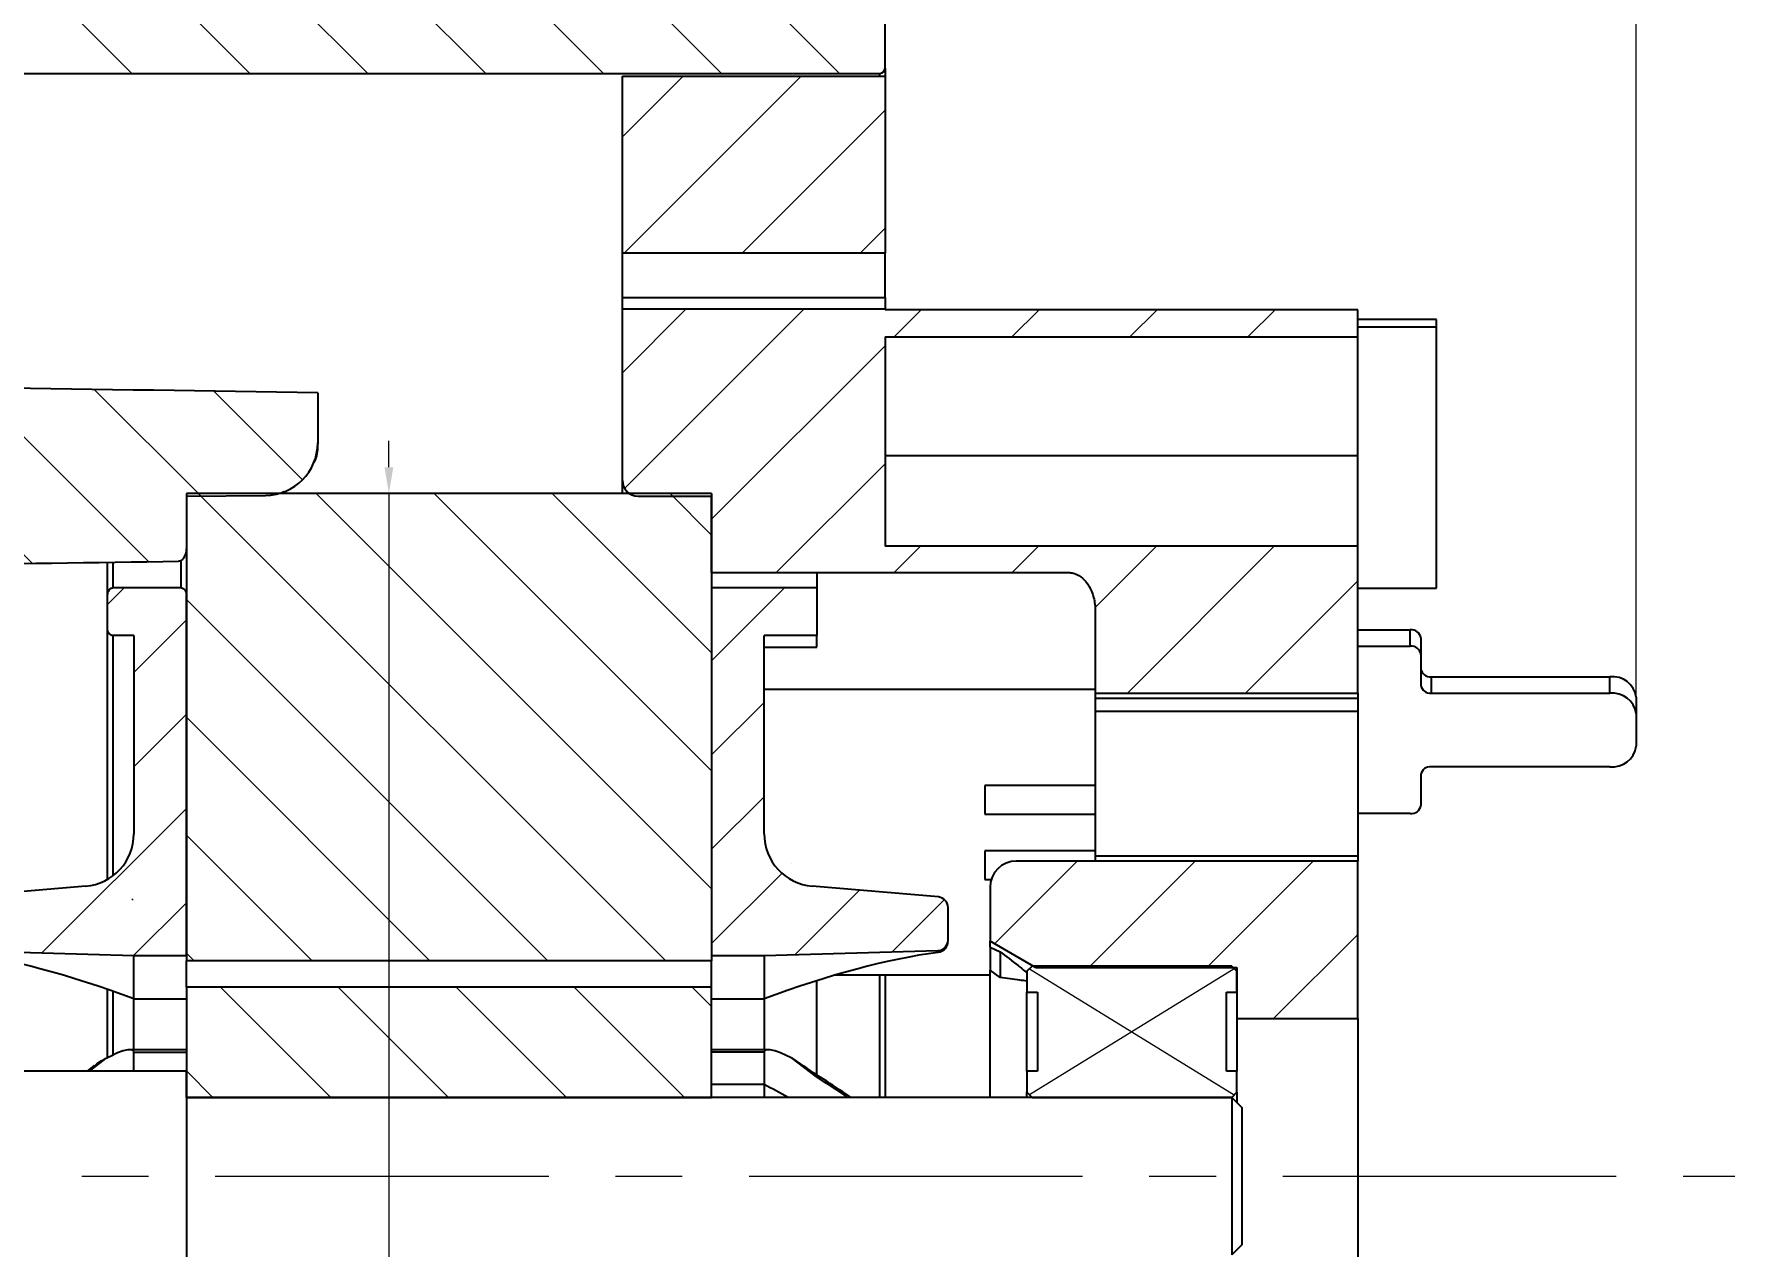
# Model space of a CAD drawing. Header units: millimetres. Extents: x 2517 to 4431, y 863 to 2540.
# Drawn here: x 3215.65 to 3248.03, y 1656.62 to 1679.72 of the extents above; entities that cross this region are included whole.
import ezdxf

# ---------------------------------------------------------------- set-up
doc = ezdxf.new("R2010")
doc.units = ezdxf.units.MM
doc.linetypes.add('CENTER', pattern=[50.8, 31.75, -6.35, 6.35, -6.35])
for name, color, linetype, lineweight in [('中心线', 1, 'CENTER', 9), ('填充', 3, 'Continuous', 9), ('实线', 7, 'Continuous', 25), ('尺寸标注', 2, 'Continuous', 9)]:
    doc.layers.add(name, color=color, linetype=linetype, lineweight=lineweight)
doc.styles.add('st', font='txt.shx')
doc.dimstyles.new('st', dxfattribs={"dimscale": 0.5, "dimtxt": 2.5, "dimasz": 2.5, "dimexe": 1.25, "dimexo": 0, "dimtad": 1, "dimtoh": 1, "dimdsep": 46, "dimtxsty": 'st', "dimcen": 0, "dimclrd": 256, "dimclre": 256, "dimclrt": 3, "dimadec": 3, "dimazin": 2, "dimtfac": 1, "dimtmove": 0, "dimatfit": 1, "dimfxl": 0, "dimlwd": -1, "dimlwe": -1, "dimarcsym": 0})
doc.dimstyles.new('st0.2', dxfattribs={"dimscale": 0.2, "dimtxt": 2.5, "dimasz": 2.5, "dimexe": 1.25, "dimexo": 0, "dimtad": 1, "dimtoh": 1, "dimdec": 3, "dimdsep": 46, "dimtxsty": 'st', "dimcen": 0, "dimclrd": 256, "dimclre": 256, "dimclrt": 256, "dimadec": 4, "dimazin": 2, "dimtfac": 1, "dimtdec": 3, "dimtmove": 0, "dimatfit": 1, "dimfxl": 0, "dimlwd": -1, "dimlwe": -1, "dimarcsym": 0})

# ---------------------------------------------------------------- blocks, each defined once
blk = doc.blocks.new('*D8')
at = {"layer": 'Defpoints', "color": 0, "ltscale": 0.2, "transparency": 16777216}
for p in [(3191.554, 1685.048), (3191.554, 1670.42), (3246.154, 1667.091)]:
    blk.add_point(p, dxfattribs=at)
at = {"layer": '尺寸标注', "ltscale": 0.2, "transparency": 16777216}
for p, q in [((3191.554, 1670.42), (3191.554, 1685.673)), ((3246.154, 1667.091), (3246.154, 1685.673)), ((3244.904, 1685.048), (3192.804, 1685.048))]:
    blk.add_line(p, q, dxfattribs=at)
for points in [[(3192.804, 1685.257), (3192.804, 1684.84), (3191.554, 1685.048)], [(3244.904, 1685.257), (3244.904, 1684.84), (3246.154, 1685.048)]]:
    blk.add_solid(points, dxfattribs=at)
at = {"layer": '尺寸标注', "color": 3, "ltscale": 0.2, "transparency": 16777216, "insert": (3215.108, 1685.986), "char_height": 1.25, "attachment_point": 5, "style": 'st'}
blk.add_mtext('54', dxfattribs=at)
blk = doc.blocks.new('*D132')
at = {"layer": 'Defpoints', "color": 0, "ltscale": 0.2, "transparency": 16777216}
for p in [(3218.554, 1670.97), (3218.554, 1644.97), (3222.41, 1644.97)]:
    blk.add_point(p, dxfattribs=at)
at = {"layer": '尺寸标注', "ltscale": 0.2, "transparency": 16777216}
for p, q in [((3222.41, 1671.47), (3222.41, 1671.97)), ((3218.554, 1670.97), (3222.66, 1670.97)), ((3222.41, 1670.97), (3222.41, 1644.97)), ((3218.554, 1644.97), (3222.66, 1644.97)), ((3222.41, 1644.47), (3222.41, 1641.633)), ((3222.41, 1641.633), (3220.952, 1641.633))]:
    blk.add_line(p, q, dxfattribs=at)
for points in [[(3222.327, 1671.47), (3222.494, 1671.47), (3222.41, 1670.97)], [(3222.327, 1644.47), (3222.494, 1644.47), (3222.41, 1644.97)]]:
    blk.add_solid(points, dxfattribs=at)
at = {"layer": '尺寸标注', "ltscale": 0.2, "transparency": 16777216, "insert": (3221.619, 1642.008), "char_height": 0.5, "attachment_point": 5, "style": 'st'}
blk.add_mtext('%%c26', dxfattribs=at)

msp = doc.modelspace()

# ---------------------------------------------------------------- hatches: boundary and pattern name
at = {"layer": '填充'}
h = msp.add_hatch(dxfattribs=at)
h.set_pattern_fill('ANSI31', color=256, scale=0.5, angle=90, style=0)
edge = h.paths.add_edge_path(flags=0)
edge.add_spline(control_points=[(3210.7814, 1673.5339), (3210.7771, 1674.3849), (3210.773, 1675.2358), (3210.769, 1676.0868), (3210.7649, 1676.9808), (3210.7608, 1677.8748), (3210.7569, 1678.7688)], knot_values=[0.0013669, 0.0013669, 0.0013669, 0.0013669, 0.0039199, 0.0039199, 0.0039199, 0.0066019, 0.0066019, 0.0066019, 0.0066019], weights=[1, 1, 1, 1, 1, 1, 1], degree=3, periodic=0)
edge.add_spline(control_points=[(3210.7569, 1678.7688), (3210.7568, 1678.7901), (3210.7605, 1678.8116), (3210.7675, 1678.8316), (3210.7745, 1678.8516), (3210.785, 1678.8707), (3210.7981, 1678.8874), (3210.8116, 1678.9046), (3210.828, 1678.9198), (3210.8462, 1678.9319), (3210.8655, 1678.9449), (3210.8872, 1678.9548), (3210.9096, 1678.9612), (3210.9299, 1678.9669), (3210.9511, 1678.9698), (3210.9721, 1678.9698)], knot_values=[0, 0, 0, 0, 0.0000637, 0.0000637, 0.0000637, 0.0001272, 0.0001272, 0.0001272, 0.0001927, 0.0001927, 0.0001927, 0.0002625, 0.0002625, 0.0002625, 0.0003253, 0.0003253, 0.0003253, 0.0003253], weights=[1, 1, 1, 1, 1, 1, 1, 1, 1, 1, 1, 1, 1, 1, 1, 1], degree=3, periodic=0)
edge.add_line((3210.9721, 1678.9698), (3231.754, 1678.9698))
edge.add_arc((3231.754, 1679.0698), 0.1, 270, 360)
edge.add_line((3231.854, 1679.0698), (3231.854, 1680.2698))
edge.add_arc((3231.654, 1680.2698), 0.2, 0, 90)
edge.add_line((3231.654, 1680.4698), (3216.054, 1680.4698))
edge.add_arc((3216.054, 1680.6698), 0.2, 180, 270, ccw=False)
edge.add_line((3215.854, 1680.6698), (3215.854, 1681.0198))
edge.add_arc((3215.654, 1681.0198), 0.2, 0, 90)
edge.add_line((3215.654, 1681.2198), (3213.954, 1681.2198))
edge.add_arc((3213.954, 1681.1198), 0.1, 90, 180)
edge.add_line((3213.854, 1681.1198), (3213.854, 1679.9698))
edge.add_line((3213.854, 1679.9698), (3206.954, 1679.9698))
edge.add_arc((3206.954, 1679.8698), 0.1, 90, 180)
edge.add_line((3206.854, 1679.8698), (3206.854, 1679.1698))
edge.add_arc((3207.054, 1679.1698), 0.2, 180, 270)
edge.add_line((3207.054, 1678.9698), (3209.779, 1678.9698))
edge.add_spline(control_points=[(3209.779, 1678.9698), (3209.8045, 1678.9698), (3209.8303, 1678.9655), (3209.8544, 1678.9571), (3209.8785, 1678.9487), (3209.9015, 1678.9359), (3209.9213, 1678.9197), (3209.9403, 1678.9042), (3209.9568, 1678.8849), (3209.969, 1678.8636), (3209.9803, 1678.8438), (3209.9882, 1678.8216), (3209.9918, 1678.7991), (3209.9934, 1678.7891), (3209.9942, 1678.779), (3209.9942, 1678.7689)], knot_values=[0, 0, 0, 0, 0.0000765, 0.0000765, 0.0000765, 0.0001532, 0.0001532, 0.0001532, 0.0002269, 0.0002269, 0.0002269, 0.0002954, 0.0002954, 0.0002954, 0.0003253, 0.0003253, 0.0003253, 0.0003253], weights=[1, 1, 1, 1, 1, 1, 1, 1, 1, 1, 1, 1, 1, 1, 1, 1], degree=3, periodic=0)
edge.add_line((3209.9942, 1678.7689), (3209.9763, 1674.4698))
edge.add_line((3209.9763, 1674.4698), (3207.054, 1674.4698))
edge.add_arc((3207.054, 1674.2698), 0.2, 90, 180)
edge.add_line((3206.854, 1674.2698), (3206.854, 1661.2198))
edge.add_arc((3207.054, 1661.2198), 0.2, 180, 270)
edge.add_line((3207.054, 1661.0198), (3208.354, 1661.0198))
edge.add_arc((3208.354, 1661.2198), 0.2, 270, 360)
edge.add_line((3208.554, 1661.2198), (3208.554, 1661.9448))
edge.add_line((3208.554, 1661.9448), (3208.754, 1661.9448))
edge.add_line((3208.754, 1661.9448), (3208.754, 1662.0448))
edge.add_line((3208.754, 1662.0448), (3212.388, 1662.0448))
edge.add_line((3212.388, 1662.0448), (3213.063, 1662.7198))
edge.add_line((3213.063, 1662.7198), (3213.254, 1662.7198))
edge.add_line((3213.254, 1662.7198), (3213.254, 1663.9698))
edge.add_line((3213.254, 1663.9698), (3212.7162, 1663.9698))
edge.add_spline(control_points=[(3212.7162, 1663.9698), (3212.6822, 1663.9698), (3212.6477, 1663.9771), (3212.6162, 1663.99), (3212.5889, 1664.0011), (3212.563, 1664.0167), (3212.5403, 1664.0354), (3212.5201, 1664.0519), (3212.5018, 1664.0713), (3212.4877, 1664.0932), (3212.4781, 1664.1081), (3212.4703, 1664.1245), (3212.4663, 1664.1417)], knot_values=[0, 0, 0, 0, 0.000102, 0.000102, 0.000102, 0.0001899, 0.0001899, 0.0001899, 0.0002675, 0.0002675, 0.0002675, 0.0003201, 0.0003201, 0.0003201, 0.0003201], weights=[1, 1, 1, 1, 1, 1, 1, 1, 1, 1, 1, 1, 1], degree=3, periodic=0)
edge.add_ellipse((3212.354, 1663.0838), major_axis=(0, 1.2785), ratio=0.1564345, start_angle=325.84598, end_angle=340.4247)
edge.add_spline(control_points=[(3212.4211, 1664.2883), (3212.4206, 1664.2893), (3212.4202, 1664.2903), (3212.4198, 1664.2912), (3212.4161, 1664.2989), (3212.4113, 1664.3063), (3212.4057, 1664.3127), (3212.4001, 1664.3191), (3212.3934, 1664.3246), (3212.3861, 1664.3288), (3212.3787, 1664.333), (3212.3703, 1664.3359), (3212.3619, 1664.337)], knot_values=[0, 0, 0, 0, 0.0000031, 0.0000031, 0.0000031, 0.0000291, 0.0000291, 0.0000291, 0.0000547, 0.0000547, 0.0000547, 0.0000807, 0.0000807, 0.0000807, 0.0000807], weights=[1, 1, 1, 1, 1, 1, 1, 1, 1, 1, 1, 1, 1], degree=3, periodic=0)
edge.add_ellipse((3219.6386, 1662.4445), major_axis=(7.6765, -1.8955), ratio=0.0379409, start_angle=161.95743, end_angle=171.26451)
edge.add_line((3212.0621, 1664.3622), (3208.754, 1664.3622))
edge.add_ellipse((3208.754, 1665.6407), major_axis=(0, -1.2785), ratio=0.1564345, start_angle=270, end_angle=360, ccw=False)
edge.add_line((3208.554, 1665.6407), (3208.554, 1666.2698))
edge.add_arc((3208.754, 1666.2698), 0.2, 90, 180, ccw=False)
edge.add_line((3208.754, 1666.4698), (3209.354, 1666.4698))
edge.add_arc((3209.354, 1666.6698), 0.2, 270, 360)
edge.add_line((3209.554, 1666.6698), (3209.554, 1667.2698))
edge.add_arc((3209.354, 1667.2698), 0.2, 0, 90)
edge.add_line((3209.354, 1667.4698), (3208.754, 1667.4698))
edge.add_arc((3208.754, 1667.6698), 0.2, 180, 270, ccw=False)
edge.add_line((3208.554, 1667.6698), (3208.554, 1669.2463))
edge.add_spline(control_points=[(3208.554, 1669.2463), (3208.554, 1669.2706), (3208.5562, 1669.295), (3208.5604, 1669.3189), (3208.5685, 1669.3642), (3208.5842, 1669.4092), (3208.6085, 1669.4482), (3208.621, 1669.4683), (3208.636, 1669.4872), (3208.6537, 1669.503), (3208.6676, 1669.5154), (3208.6835, 1669.5261), (3208.7006, 1669.5335), (3208.7144, 1669.5395), (3208.7294, 1669.5434), (3208.7445, 1669.5445), (3208.7471, 1669.5447), (3208.7497, 1669.5448), (3208.7523, 1669.5449)], knot_values=[0.0003081, 0.0003081, 0.0003081, 0.0003081, 0.0003808, 0.0003808, 0.0003808, 0.0005198, 0.0005198, 0.0005198, 0.0005905, 0.0005905, 0.0005905, 0.0006462, 0.0006462, 0.0006462, 0.0006913, 0.0006913, 0.0006913, 0.000699, 0.000699, 0.000699, 0.000699], weights=[1, 1, 1, 1, 1, 1, 1, 1, 1, 1, 1, 1, 1, 1, 1, 1, 1, 1, 1], degree=3, periodic=0)
edge.add_spline(control_points=[(3208.7523, 1669.5449), (3211.97, 1669.5888), (3215.1877, 1669.6336), (3218.4054, 1669.6797)], knot_values=[0.0146733, 0.0146733, 0.0146733, 0.0146733, 0.0243273, 0.0243273, 0.0243273, 0.0243273], weights=[1, 1, 1, 1], degree=3, periodic=0)
edge.add_spline(control_points=[(3218.4054, 1669.6797), (3218.4078, 1669.6797), (3218.4103, 1669.6798), (3218.4127, 1669.6801), (3218.4171, 1669.6805), (3218.4214, 1669.6812), (3218.4257, 1669.6822), (3218.4368, 1669.6849), (3218.4476, 1669.6897), (3218.4573, 1669.6958), (3218.4695, 1669.7034), (3218.4804, 1669.7133), (3218.4898, 1669.7242), (3218.5046, 1669.7414), (3218.5162, 1669.7617), (3218.5251, 1669.7826), (3218.5368, 1669.8099), (3218.5443, 1669.8391), (3218.5488, 1669.8684), (3218.5524, 1669.8919), (3218.554, 1669.9158), (3218.554, 1669.9396)], knot_values=[0.0013936, 0.0013936, 0.0013936, 0.0013936, 0.001401, 0.001401, 0.001401, 0.0014142, 0.0014142, 0.0014142, 0.001449, 0.001449, 0.001449, 0.0014926, 0.0014926, 0.0014926, 0.001562, 0.001562, 0.001562, 0.0016524, 0.0016524, 0.0016524, 0.0017253, 0.0017253, 0.0017253, 0.0017253], weights=[1, 1, 1, 1, 1, 1, 1, 1, 1, 1, 1, 1, 1, 1, 1, 1, 1, 1, 1, 1, 1, 1], degree=3, periodic=0)
edge.add_line((3218.554, 1669.9396), (3218.554, 1670.9198))
edge.add_line((3218.554, 1670.9198), (3220.0628, 1670.933))
edge.add_arc((3220.054, 1671.9329), 1, 270.5, 360)
edge.add_line((3221.054, 1671.9329), (3221.054, 1672.8893))
edge.add_spline(control_points=[(3221.054, 1672.8893), (3220.8092, 1672.8928), (3220.5644, 1672.8964), (3220.3196, 1672.8999), (3218.5702, 1672.9253), (3216.8207, 1672.9502), (3215.0713, 1672.9748), (3212.8989, 1673.0053), (3210.7265, 1673.0354), (3208.554, 1673.065)], knot_values=[0.0255097, 0.0255097, 0.0255097, 0.0255097, 0.0262442, 0.0262442, 0.0262442, 0.0314931, 0.0314931, 0.0314931, 0.038011, 0.038011, 0.038011, 0.038011], weights=[1, 1, 1, 1, 1, 1, 1, 1, 1, 1], degree=3, periodic=0)
edge.add_line((3208.554, 1673.065), (3208.554, 1673.5339))
edge.add_line((3208.554, 1673.5339), (3210.7814, 1673.5339))
h = msp.add_hatch(dxfattribs=at)
h.set_pattern_fill('ANSI31', color=256, scale=0.5, style=0)
h.paths.add_polyline_path([(3231.854, 1678.9198), (3226.854, 1678.9198), (3226.854, 1675.549), (3231.854, 1675.549)], flags=0)
h = msp.add_hatch(dxfattribs=at)
h.set_pattern_fill('ANSI31', color=256, scale=0.5, style=0)
edge = h.paths.add_edge_path(flags=0)
edge.add_line((3235.854, 1668.7678), (3235.854, 1667.1698))
edge.add_line((3235.854, 1667.1698), (3240.854, 1667.1698))
edge.add_line((3240.854, 1667.1698), (3240.854, 1669.9657))
edge.add_line((3240.854, 1669.9657), (3231.854, 1669.9657))
edge.add_line((3231.854, 1669.9657), (3231.854, 1673.9509))
edge.add_line((3231.854, 1673.9509), (3240.854, 1673.9509))
edge.add_line((3240.854, 1673.9509), (3240.854, 1674.4698))
edge.add_line((3240.854, 1674.4698), (3231.854, 1674.4698))
edge.add_line((3231.854, 1674.4698), (3231.854, 1674.4799))
edge.add_line((3231.854, 1674.4799), (3226.854, 1674.4799))
edge.add_line((3226.854, 1674.4799), (3226.854, 1671.2198))
edge.add_arc((3227.154, 1671.2198), 0.3, 180, 270)
edge.add_line((3227.154, 1670.9198), (3228.554, 1670.9198))
edge.add_line((3228.554, 1670.9198), (3228.554, 1669.4651))
edge.add_line((3228.554, 1669.4651), (3235.354, 1669.4651))
edge.add_spline(control_points=[(3235.354, 1669.4651), (3235.3811, 1669.4651), (3235.4084, 1669.4617), (3235.4347, 1669.4551), (3235.4743, 1669.4453), (3235.5124, 1669.4283), (3235.5469, 1669.4067), (3235.5956, 1669.3762), (3235.6387, 1669.3361), (3235.6752, 1669.2918), (3235.7273, 1669.2285), (3235.7679, 1669.1548), (3235.797, 1669.0781), (3235.827, 1668.9992), (3235.8455, 1668.9149), (3235.8517, 1668.8307), (3235.8533, 1668.8098), (3235.854, 1668.7888), (3235.854, 1668.7678)], knot_values=[0.0000416, 0.0000416, 0.0000416, 0.0000416, 0.0001227, 0.0001227, 0.0001227, 0.0002445, 0.0002445, 0.0002445, 0.0004167, 0.0004167, 0.0004167, 0.0006634, 0.0006634, 0.0006634, 0.0009172, 0.0009172, 0.0009172, 0.0009799, 0.0009799, 0.0009799, 0.0009799], weights=[1, 1, 1, 1, 1, 1, 1, 1, 1, 1, 1, 1, 1, 1, 1, 1, 1, 1, 1], degree=3, periodic=0)
h = msp.add_hatch(dxfattribs=at)
h.set_pattern_fill('ANSI31', color=256, scale=0.5, angle=90, style=0)
h.paths.add_polyline_path([(3218.554, 1662.0698), (3228.554, 1662.0698), (3228.554, 1670.9698), (3218.554, 1670.9698)], flags=0)
h = msp.add_hatch(dxfattribs=at)
h.set_pattern_fill('ANSI31', color=256, scale=0.4, style=0)
edge = h.paths.add_edge_path(flags=0)
edge.add_line((3217.554, 1668.2655), (3217.554, 1664.4877))
edge.add_arc((3216.554, 1664.4877), 1, 274.89909, 360, ccw=False)
edge.add_line((3216.6395, 1663.4914), (3214.237, 1663.2855))
edge.add_arc((3214.254, 1663.0862), 0.2, 94.89909, 180)
edge.add_line((3214.054, 1663.0862), (3214.054, 1662.4642))
edge.add_arc((3214.254, 1662.4642), 0.2, 180, 268.36342)
edge.add_line((3214.2483, 1662.2642), (3217.554, 1662.1698))
edge.add_line((3217.554, 1662.1698), (3218.554, 1662.1698))
edge.add_line((3218.554, 1662.1698), (3218.554, 1669.0342))
edge.add_spline(control_points=[(3218.554, 1669.0342), (3218.554, 1669.0494), (3218.5522, 1669.0647), (3218.5485, 1669.0795), (3218.5442, 1669.0961), (3218.5376, 1669.1123), (3218.5282, 1669.1267), (3218.5214, 1669.1372), (3218.513, 1669.1469), (3218.5032, 1669.1547), (3218.4963, 1669.1602), (3218.4884, 1669.1648), (3218.4801, 1669.168), (3218.4719, 1669.1711), (3218.4629, 1669.1728), (3218.454, 1669.1728)], knot_values=[0.0000096, 0.0000096, 0.0000096, 0.0000096, 0.0000552, 0.0000552, 0.0000552, 0.0001066, 0.0001066, 0.0001066, 0.0001441, 0.0001441, 0.0001441, 0.0001706, 0.0001706, 0.0001706, 0.000197, 0.000197, 0.000197, 0.000197], weights=[1, 1, 1, 1, 1, 1, 1, 1, 1, 1, 1, 1, 1, 1, 1, 1], degree=3, periodic=0)
edge.add_line((3218.454, 1669.1728), (3217.154, 1669.1728))
edge.add_spline(control_points=[(3217.154, 1669.1728), (3217.1463, 1669.1728), (3217.1385, 1669.1715), (3217.1312, 1669.1691), (3217.1224, 1669.1662), (3217.1141, 1669.1617), (3217.1067, 1669.1561), (3217.0973, 1669.149), (3217.0892, 1669.1402), (3217.0824, 1669.1305), (3217.0731, 1669.1172), (3217.0662, 1669.1019), (3217.0615, 1669.0863), (3217.0565, 1669.0695), (3217.054, 1669.0517), (3217.054, 1669.0342)], knot_values=[0.0000002, 0.0000002, 0.0000002, 0.0000002, 0.0000233, 0.0000233, 0.0000233, 0.0000512, 0.0000512, 0.0000512, 0.0000865, 0.0000865, 0.0000865, 0.0001358, 0.0001358, 0.0001358, 0.0001888, 0.0001888, 0.0001888, 0.0001888], weights=[1, 1, 1, 1, 1, 1, 1, 1, 1, 1, 1, 1, 1, 1, 1, 1], degree=3, periodic=0)
edge.add_line((3217.054, 1669.0342), (3217.054, 1668.3881))
edge.add_spline(control_points=[(3217.054, 1668.3881), (3217.054, 1668.3813), (3217.0545, 1668.3745), (3217.0554, 1668.3678), (3217.0572, 1668.3543), (3217.061, 1668.3409), (3217.0665, 1668.3285), (3217.0713, 1668.3181), (3217.0774, 1668.3081), (3217.0849, 1668.2994), (3217.0913, 1668.2918), (3217.0989, 1668.285), (3217.1073, 1668.2796), (3217.1153, 1668.2745), (3217.1242, 1668.2705), (3217.1334, 1668.2681), (3217.1401, 1668.2664), (3217.1471, 1668.2655), (3217.154, 1668.2655)], knot_values=[0.0001869, 0.0001869, 0.0001869, 0.0001869, 0.0002075, 0.0002075, 0.0002075, 0.0002489, 0.0002489, 0.0002489, 0.0002839, 0.0002839, 0.0002839, 0.0003141, 0.0003141, 0.0003141, 0.0003431, 0.0003431, 0.0003431, 0.0003643, 0.0003643, 0.0003643, 0.0003643], weights=[1, 1, 1, 1, 1, 1, 1, 1, 1, 1, 1, 1, 1, 1, 1, 1, 1, 1, 1], degree=3, periodic=0)
edge.add_line((3217.154, 1668.2655), (3217.554, 1668.2655))
h = msp.add_hatch(dxfattribs=at)
h.set_pattern_fill('ANSI31', color=256, scale=0.4, style=0)
edge = h.paths.add_edge_path(flags=0)
edge.add_line((3229.554, 1668.2655), (3230.554, 1668.2655))
edge.add_line((3230.554, 1668.2655), (3230.554, 1669.1728))
edge.add_line((3230.554, 1669.1728), (3228.554, 1669.1728))
edge.add_line((3228.554, 1669.1728), (3228.554, 1662.1698))
edge.add_line((3228.554, 1662.1698), (3229.554, 1662.1698))
edge.add_line((3229.554, 1662.1698), (3232.8598, 1662.2642))
edge.add_arc((3232.854, 1662.4642), 0.2, 271.63658, 360)
edge.add_line((3233.054, 1662.4642), (3233.054, 1663.0862))
edge.add_arc((3232.854, 1663.0862), 0.2, 0, 85.10091)
edge.add_line((3232.8711, 1663.2855), (3230.4686, 1663.4914))
edge.add_arc((3230.554, 1664.4877), 1, 180, 265.10091, ccw=False)
edge.add_line((3229.554, 1664.4877), (3229.554, 1668.2655))
h = msp.add_hatch(dxfattribs=at)
h.set_pattern_fill('ANSI31', color=256, scale=0.5, style=0)
edge = h.paths.add_edge_path(flags=0)
edge.add_line((3238.554, 1660.9698), (3240.854, 1660.9698))
edge.add_line((3240.854, 1660.9698), (3240.854, 1663.9698))
edge.add_line((3240.854, 1663.9698), (3234.354, 1663.9698))
edge.add_arc((3234.354, 1663.4698), 0.5, 90, 180)
edge.add_line((3233.854, 1663.4698), (3233.854, 1662.4448))
edge.add_line((3233.854, 1662.4448), (3234.7201, 1661.9448))
edge.add_line((3234.7201, 1661.9448), (3238.554, 1661.9448))
edge.add_line((3238.554, 1661.9448), (3238.554, 1660.9698))
h = msp.add_hatch(dxfattribs=at)
h.set_pattern_fill('ANSI31', color=256, scale=0.5, angle=90, style=0)
h.paths.add_polyline_path([(3218.554, 1661.5698), (3218.554, 1659.4698), (3228.554, 1659.4698), (3228.554, 1661.5698)], flags=0)

# ---------------------------------------------------------------- linework, layer by layer
at = {"layer": '中心线', "ltscale": 0.2}
msp.add_line((3188.6254, 1657.9698), (3248.0348, 1657.9698), dxfattribs=at)
at = {"layer": '填充', "ltscale": 0.2}
for p, q in [((3234.604, 1661.9198), (3238.504, 1659.5198)), ((3238.504, 1661.9198), (3234.604, 1659.5198))]:
    msp.add_line(p, q, dxfattribs=at)
at = {"layer": '实线'}
for p, q in [((3231.854, 1679.0698), (3231.854, 1680.2698)), ((3210.9721, 1678.9698), (3231.754, 1678.9698)), ((3231.754, 1678.9198), (3231.754, 1678.9698)), ((3231.854, 1679.0698), (3231.854, 1678.9198)), ((3226.854, 1678.9198), (3231.854, 1678.9198)), ((3226.854, 1675.549), (3226.854, 1678.9198)), ((3231.854, 1678.9198), (3231.854, 1675.549)), ((3231.854, 1675.549), (3226.854, 1675.549)), ((3226.854, 1674.701), (3226.854, 1675.549)), ((3231.854, 1674.701), (3231.854, 1675.549)), ((3226.854, 1674.701), (3231.854, 1674.701)), ((3226.854, 1674.4799), (3226.854, 1674.701)), ((3231.854, 1674.4799), (3226.854, 1674.4799)), ((3226.854, 1671.2198), (3226.854, 1674.4799)), ((3231.854, 1674.701), (3231.854, 1674.4799)), ((3231.854, 1674.4799), (3231.854, 1674.4698)), ((3240.8541, 1674.4698), (3231.854, 1674.4698)), ((3240.8541, 1673.9509), (3240.8541, 1674.4698)), ((3242.3541, 1674.2826), (3240.8541, 1674.2826)), ((3242.3541, 1674.1369), (3240.8541, 1674.1369)), ((3242.3541, 1674.1369), (3242.3541, 1674.2826)), ((3242.3541, 1669.1677), (3242.3541, 1674.1369)), ((3231.854, 1673.9509), (3240.8541, 1673.9509)), ((3231.854, 1673.9509), (3231.854, 1669.9657)), ((3240.8541, 1671.6947), (3240.8541, 1673.9509)), ((3221.054, 1672.8893), (3221.054, 1671.9329)), ((3231.854, 1671.6947), (3240.8541, 1671.6947)), ((3240.8541, 1669.9657), (3240.8541, 1671.6947)), ((3226.854, 1670.9698), (3226.854, 1671.2198)), ((3228.554, 1670.9698), (3218.554, 1670.9698)), ((3218.554, 1670.9698), (3218.554, 1662.0698)), ((3218.554, 1670.9198), (3220.0628, 1670.933)), ((3218.554, 1670.9198), (3218.554, 1669.9396)), ((3220.4068, 1670.9987), (3220.3453, 1670.9698)), ((3227.154, 1670.9198), (3228.554, 1670.9198)), ((3228.554, 1670.9698), (3228.554, 1662.0698)), ((3228.554, 1669.4651), (3228.554, 1670.9198)), ((3240.8541, 1669.9657), (3231.854, 1669.9657)), ((3240.8541, 1667.1698), (3240.8541, 1669.9657)), ((3217.054, 1669.0342), (3217.054, 1669.6486)), ((3217.154, 1669.644), (3217.154, 1669.1728)), ((3218.454, 1669.1728), (3218.454, 1669.676)), ((3228.554, 1669.4651), (3235.354, 1669.4651)), ((3230.554, 1669.4651), (3230.554, 1669.1728)), ((3217.054, 1668.3881), (3217.054, 1669.0342)), ((3218.454, 1669.1728), (3217.154, 1669.1728)), ((3218.554, 1662.1698), (3218.554, 1669.0342)), ((3230.554, 1669.1728), (3228.554, 1669.1728)), ((3228.554, 1669.1728), (3228.554, 1662.1698)), ((3230.554, 1669.1728), (3230.554, 1668.2655)), ((3240.8541, 1669.1677), (3242.3541, 1669.1677)), ((3235.854, 1668.7678), (3235.854, 1667.1698)), ((3217.054, 1663.6217), (3217.054, 1668.3881)), ((3217.554, 1668.2655), (3217.154, 1668.2655)), ((3217.154, 1668.2655), (3217.154, 1663.6877)), ((3217.554, 1668.2655), (3217.554, 1664.4877)), ((3230.554, 1668.2655), (3229.554, 1668.2655)), ((3229.554, 1664.4877), (3229.554, 1668.2655)), ((3230.554, 1668.0448), (3230.554, 1668.2655)), ((3240.8541, 1668.3734), (3241.854, 1668.3734)), ((3241.854, 1668.0588), (3241.854, 1668.3734)), ((3229.554, 1668.0448), (3230.554, 1668.0448)), ((3240.8541, 1668.0588), (3241.854, 1668.0588)), ((3242.054, 1668.218), (3242.054, 1667.9033)), ((3242.054, 1667.9033), (3242.054, 1667.3205)), ((3242.254, 1667.4797), (3242.254, 1667.165)), ((3242.254, 1667.4797), (3245.6541, 1667.4797)), ((3245.6541, 1667.165), (3245.6541, 1667.4797)), ((3235.854, 1667.2347), (3229.554, 1667.2347)), ((3235.854, 1667.1698), (3240.8541, 1667.1698)), ((3235.854, 1667.1698), (3235.854, 1667.0649)), ((3240.8541, 1667.0649), (3235.854, 1667.0649)), ((3235.854, 1667.0649), (3235.854, 1666.8152)), ((3240.8541, 1667.1698), (3240.8541, 1667.0649)), ((3240.8541, 1667.0649), (3240.8541, 1666.8152)), ((3242.254, 1667.165), (3245.6541, 1667.165)), ((3246.154, 1667.0911), (3246.154, 1666.7765)), ((3240.8541, 1666.8152), (3235.854, 1666.8152)), ((3235.854, 1666.8152), (3235.854, 1664.0611)), ((3240.8541, 1666.8152), (3240.8541, 1664.0611)), ((3246.154, 1666.7765), (3246.154, 1666.1548)), ((3245.6541, 1665.7662), (3242.254, 1665.7662)), ((3235.854, 1665.4084), (3233.754, 1665.4084)), ((3233.754, 1665.4084), (3233.754, 1664.8644)), ((3242.054, 1665.6108), (3242.054, 1665.0279)), ((3233.754, 1664.8644), (3235.854, 1664.8644)), ((3241.854, 1664.8725), (3240.8541, 1664.8725)), ((3235.854, 1664.165), (3233.754, 1664.165)), ((3233.754, 1664.165), (3233.754, 1663.621)), ((3240.8541, 1664.0611), (3235.854, 1664.0611)), ((3235.854, 1664.0611), (3235.854, 1663.9698)), ((3240.8541, 1664.0611), (3240.8541, 1663.9698)), ((3240.8541, 1663.9698), (3234.354, 1663.9698)), ((3240.8541, 1660.9698), (3240.8541, 1663.9698)), ((3216.6394, 1663.4914), (3214.237, 1663.2855)), ((3232.8711, 1663.2855), (3230.4686, 1663.4914)), ((3233.754, 1663.621), (3233.8775, 1663.621)), ((3233.854, 1663.4698), (3233.854, 1662.4448)), ((3233.054, 1662.4642), (3233.054, 1663.0862)), ((3234.7201, 1661.9448), (3233.854, 1662.4448)), ((3233.854, 1662.3277), (3233.854, 1662.4448)), ((3214.2483, 1662.2642), (3217.554, 1662.1698)), ((3217.554, 1662.1698), (3218.554, 1662.1698)), ((3217.554, 1661.345), (3217.554, 1662.1698)), ((3228.554, 1662.1698), (3229.554, 1662.1698)), ((3229.554, 1662.1698), (3232.8598, 1662.2642)), ((3229.554, 1662.1698), (3229.554, 1661.345)), ((3232.8598, 1662.2279), (3232.8598, 1662.2642)), ((3233.854, 1662.3277), (3234.0451, 1662.2391)), ((3233.854, 1662.3277), (3233.854, 1661.8888)), ((3234.0451, 1662.2451), (3234.0451, 1661.7499)), ((3228.554, 1662.0698), (3218.554, 1662.0698)), ((3218.554, 1661.5698), (3218.554, 1662.0698)), ((3228.554, 1661.5698), (3228.554, 1662.0698)), ((3233.854, 1661.7947), (3230.894, 1661.7947)), ((3231.754, 1659.4698), (3231.754, 1661.7947)), ((3231.854, 1661.7947), (3231.854, 1659.4698)), ((3234.0451, 1661.7499), (3233.854, 1661.8888)), ((3233.854, 1659.4698), (3233.854, 1661.8888)), ((3234.554, 1661.8698), (3234.654, 1661.9698)), ((3234.554, 1661.8698), (3234.554, 1661.4698)), ((3238.454, 1661.9698), (3234.654, 1661.9698)), ((3234.7201, 1661.9448), (3238.554, 1661.9448)), ((3238.454, 1661.9698), (3238.554, 1661.8698)), ((3238.554, 1661.9448), (3238.554, 1660.9698)), ((3238.554, 1661.4698), (3238.554, 1661.8698)), ((3217.054, 1660.2268), (3217.054, 1661.5249)), ((3217.154, 1661.49), (3217.154, 1660.2755)), ((3228.554, 1661.5698), (3218.554, 1661.5698)), ((3218.554, 1661.5698), (3218.554, 1657.9698)), ((3228.554, 1659.4698), (3228.554, 1661.5698)), ((3230.554, 1659.902), (3230.554, 1661.6906)), ((3234.554, 1661.4698), (3234.754, 1661.4698)), ((3234.554, 1659.9698), (3234.554, 1661.4698)), ((3234.754, 1661.4698), (3234.754, 1659.9698)), ((3238.354, 1661.4698), (3238.554, 1661.4698)), ((3238.354, 1659.9698), (3238.354, 1661.4698)), ((3217.554, 1661.345), (3218.554, 1661.345)), ((3217.554, 1660.375), (3217.554, 1661.345)), ((3228.554, 1661.345), (3229.554, 1661.345)), ((3229.554, 1661.345), (3229.554, 1660.375)), ((3238.554, 1660.9698), (3240.8541, 1660.9698)), ((3238.554, 1660.9698), (3238.554, 1659.9698)), ((3240.8541, 1660.9698), (3240.8541, 1654.9698)), ((3217.0154, 1660.208), (3216.7026, 1659.9698)), ((3217.0154, 1660.208), (3217.1714, 1660.284)), ((3218.554, 1660.375), (3217.4769, 1660.375)), ((3217.554, 1659.9698), (3217.554, 1660.3305)), ((3217.554, 1660.3305), (3218.554, 1660.3305)), ((3229.6312, 1660.375), (3228.554, 1660.375)), ((3229.554, 1660.3305), (3228.554, 1660.3305)), ((3229.554, 1660.3305), (3229.554, 1659.713)), ((3230.0927, 1660.208), (3229.9367, 1660.284)), ((3230.5516, 1659.8585), (3230.0927, 1660.208)), ((3230.0927, 1660.208), (3230.3033, 1660.0627)), ((3218.554, 1659.9698), (3212.554, 1659.9698)), ((3216.8014, 1660.0763), (3216.6633, 1659.9698)), ((3218.554, 1659.4698), (3218.554, 1659.9698)), ((3234.754, 1659.9698), (3234.554, 1659.9698)), ((3234.554, 1659.9698), (3234.554, 1659.5698)), ((3238.554, 1659.9698), (3238.354, 1659.9698)), ((3238.554, 1659.5698), (3238.554, 1659.9698)), ((3229.554, 1659.713), (3228.554, 1659.713)), ((3229.554, 1659.713), (3229.554, 1659.4698)), ((3234.654, 1659.4698), (3234.554, 1659.5698)), ((3234.554, 1659.4698), (3234.554, 1659.5698)), ((3238.554, 1659.5698), (3238.454, 1659.4698)), ((3238.554, 1659.5698), (3238.554, 1659.3698)), ((3218.554, 1659.4698), (3228.554, 1659.4698)), ((3238.454, 1659.4698), (3218.554, 1659.4698)), ((3234.654, 1659.4698), (3238.454, 1659.4698)), ((3238.454, 1659.4698), (3238.6541, 1659.2698)), ((3238.6541, 1656.6698), (3238.6541, 1659.2698)), ((3218.554, 1657.9698), (3218.554, 1654.3698)), ((3238.6541, 1656.6698), (3238.454, 1656.4698))]:
    msp.add_line(p, q, dxfattribs=at)
at = {"layer": '实线', "ltscale": 0.2}
msp.add_line((3238.454, 1659.4698), (3238.454, 1656.4698), dxfattribs=at)
at = {"layer": '实线', "flags": 128}
msp.add_lwpolyline([(3230.5516, 1659.8585), (3230.5572, 1659.873), (3230.5601, 1659.8838), (3230.5603, 1659.8905), (3230.559, 1659.8926)], dxfattribs=at)
at = {"layer": '实线'}
for centre, radius, start, end in [((3231.754, 1679.0698), 0.1, 270, 0), ((3220.054, 1671.9329), 1, 270.5, 0), ((3227.154, 1671.2198), 0.3, 180, 270), ((3241.8738, 1668.1925), 0.182, 8.04917, 96.24584), ((3241.8738, 1667.8778), 0.182, 8.04917, 96.24584), ((3242.2342, 1667.6606), 0.182, 188.04935, 276.24565), ((3242.2342, 1667.346), 0.182, 188.04908, 276.24626), ((3245.7036, 1667.0274), 0.455, 8.0478, 96.24706), ((3245.7036, 1666.7128), 0.455, 8.04798, 96.24688), ((3245.7036, 1666.2185), 0.455, 263.75307, 351.95207), ((3242.2342, 1665.5853), 0.182, 83.75389, 171.95094), ((3241.8738, 1665.0534), 0.182, 263.7541, 351.9509), ((3216.554, 1664.4877), 1, 274.89909, 0), ((3230.554, 1664.4877), 1, 180, 265.10091), ((3234.354, 1663.4698), 0.5, 90, 180), ((3232.854, 1663.0862), 0.2, 0, 85.10091), ((3232.854, 1662.4642), 0.2, 271.63658, 0)]:
    msp.add_arc(centre, radius, start, end, dxfattribs=at)
for centre, major_axis, ratio, start_param, end_param in [((3219.0163, 1658.1297), (7.1238, -3.5811), 0.296105, 1.9230101, 2.4420586), ((3228.0918, 1658.1297), (7.1238, 3.5811), 0.296105, 0.699534, 1.2185825), ((3217.2076, 1660.175), (0.3426, 0.1723), 0.2964525, 6.1352044, 7.8107204), ((3229.9005, 1660.175), (0.3426, -0.1723), 0.2964525, 1.6140575, 3.2895736), ((3225.9657, 1658.7638), (9.794, -4.9121), 0.2933075, 1.1660041, 1.2352004), ((3228.0918, 1657.8099), (7.1238, -3.5811), 0.296105, 1.4493297, 1.5141184)]:
    msp.add_ellipse(centre, major_axis=major_axis, ratio=ratio, start_param=start_param, end_param=end_param, dxfattribs=at)
for points in [[(3221.054, 1672.8893), (3216.8874, 1672.9498), (3212.7207, 1673.0082), (3208.554, 1673.065)], [(3208.7523, 1669.5449), (3211.97, 1669.5888), (3215.1877, 1669.6336), (3218.4054, 1669.6797)]]:
    msp.add_open_spline(points, degree=3, dxfattribs=at)
for points, knots in [([(3221.054, 1671.9255), (3221.0514, 1671.8166), (3221.0484, 1671.6892), (3220.9875, 1671.5782), (3220.9788, 1671.5622)], [0, 0, 0, 0, 0.8557276, 1, 1, 1, 1]), ([(3218.554, 1669.9396), (3218.554, 1669.8857), (3218.5461, 1669.8305), (3218.5131, 1669.7551), (3218.4985, 1669.7315), (3218.459, 1669.6937), (3218.4328, 1669.6801), (3218.4054, 1669.6797)], [0, 0, 0, 0, 0.5, 0.5, 0.75, 0.75, 1, 1, 1, 1]), ([(3235.354, 1669.4651), (3235.3812, 1669.4631), (3235.4492, 1669.458), (3235.5655, 1669.4038), (3235.6995, 1669.2796), (3235.8088, 1669.0799), (3235.8511, 1668.8942), (3235.8536, 1668.7888), (3235.854, 1668.7678)], [0, 0, 0, 0, 0.08664953, 0.2169717, 0.4005379, 0.66275318, 0.93293811, 1, 1, 1, 1]), ([(3217.054, 1669.0342), (3217.0555, 1669.0518), (3217.0582, 1669.0857), (3217.0781, 1669.128), (3217.1036, 1669.1558), (3217.1293, 1669.1704), (3217.1463, 1669.1721), (3217.154, 1669.1728)], [0, 0, 0, 0, 0.2802403, 0.54103, 0.7287792, 0.8767507, 1, 1, 1, 1]), ([(3218.454, 1669.1728), (3218.4629, 1669.1718), (3218.4807, 1669.1699), (3218.5072, 1669.1536), (3218.5327, 1669.1241), (3218.5507, 1669.0818), (3218.553, 1669.0494), (3218.554, 1669.0342)], [0, 0, 0, 0, 0.1414164, 0.283209, 0.4833067, 0.7569382, 1, 1, 1, 1]), ([(3217.154, 1668.2655), (3217.1471, 1668.266), (3217.1306, 1668.2673), (3217.1061, 1668.2787), (3217.0827, 1668.2995), (3217.0641, 1668.3298), (3217.0551, 1668.3609), (3217.0543, 1668.3813), (3217.054, 1668.3881)], [0, 0, 0, 0, 0.119114, 0.2824145, 0.4530986, 0.6501863, 0.8836594, 1, 1, 1, 1]), ([(3232.954, 1662.2606), (3232.9726, 1662.2746), (3233.0098, 1662.3025), (3233.0445, 1662.3657), (3233.0539, 1662.4138), (3233.054, 1662.4397), (3233.054, 1662.4407)], [0, 0, 0, 0, 0.3174488, 0.6341657, 0.9847535, 1, 1, 1, 1]), ([(3232.954, 1662.2606), (3232.9366, 1662.2517), (3232.904, 1662.2352), (3232.8738, 1662.2302), (3232.8598, 1662.2279)], [0, 0, 0, 0, 0.5381151, 1, 1, 1, 1]), ([(3234.0451, 1662.2391), (3234.1605, 1662.1541), (3234.3337, 1662.0267), (3234.4989, 1661.8885), (3234.554, 1661.8424)], [0, 0, 0, 0, 0.66622753, 1, 1, 1, 1]), ([(3234.554, 1661.6805), (3234.51, 1661.6882), (3234.3431, 1661.7172), (3234.1714, 1661.736), (3234.0451, 1661.7499)], [0, 0, 0, 0, 0.2641979, 1, 1, 1, 1]), ([(3216.8083, 1660.0674), (3216.8242, 1660.0831), (3216.8824, 1660.1402), (3216.9595, 1660.1795), (3217.0154, 1660.208)], [0, 0, 0, 0, 0.274628, 1, 1, 1, 1]), ([(3230.5594, 1659.8936), (3230.5279, 1659.9133), (3230.4418, 1659.9675), (3230.3617, 1660.0318), (3230.3109, 1660.0727)], [0, 0, 0, 0, 0.3649892, 1, 1, 1, 1]), ([(3231.2009, 1659.4698), (3231.1502, 1659.5049), (3230.939, 1659.6512), (3230.7231, 1659.7884), (3230.559, 1659.8926)], [0, 0, 0, 0, 0.23999124, 1, 1, 1, 1])]:
    msp.add_open_spline(points, degree=3, knots=knots, dxfattribs=at)

# ---------------------------------------------------------------- dimensions: what is measured, and where the dimension line sits
at = {"layer": '尺寸标注', "ltscale": 0.2}
dim = msp.add_linear_dim(base=(3191.554, 1685.0483), p1=(3246.154, 1667.0911), p2=(3191.554, 1670.4198), text='54', dimstyle='st', dxfattribs=at)
dim.commit()
dim.dimension.update_dxf_attribs({"geometry": '*D8', "text_midpoint": (3215.1083, 1685.0483), "dimtype": 160})
dim = msp.add_linear_dim(base=(3222.4104, 1644.9698), p1=(3218.554, 1670.9698), p2=(3218.554, 1644.9698), angle=90, text='%%c<>', dimstyle='st0.2', dxfattribs=at)
dim.commit()
dim.dimension.update_dxf_attribs({"geometry": '*D132', "text_midpoint": (3221.6187, 1641.6333), "dimtype": 160})

doc.saveas('drawing.dxf')
